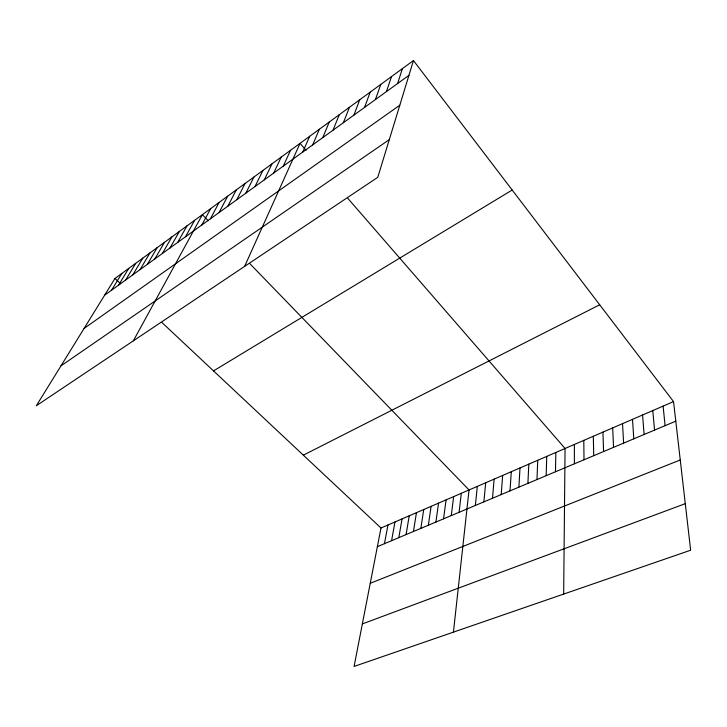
<?xml version="1.0" encoding="UTF-8"?>
<svg xmlns="http://www.w3.org/2000/svg" width="727" height="727" viewBox="0 0 727 727"><rect width="100%" height="100%" fill="white"/><g stroke="black" fill="none" stroke-linecap="round" stroke-linejoin="round"><path stroke-width="1.09" d="M563.661 594.077L565.061 448.477L347.833 198.362M555.473 471.768L555.855 452.458M546.177 475.676L546.74 456.392M536.98 479.547L537.735 460.282M527.893 483.373L528.82 464.135M518.896 487.154L520.005 467.943M510 490.889L511.281 471.714M501.203 494.587L502.657 475.44M492.506 498.249L494.115 479.129M483.891 501.875L485.672 482.773M475.376 505.456L477.312 486.39M453.43 632.145L469.042 489.962L249.952 263.774M459.073 512.308L461.309 493.306M451.276 515.588L453.648 496.614M443.552 518.833L446.069 499.885M435.909 522.05L438.554 503.129M428.339 525.23L431.12 506.346M420.842 528.384L423.75 509.527M413.427 531.51L416.453 512.68M406.075 534.599L409.228 515.807M398.787 537.662L402.067 518.896M391.58 540.688L394.979 521.959M384.438 543.696L387.954 524.994M673.538 401.613L380.993 528.002L354.085 666.441L690.65 550.221L673.538 401.613L413.454 60.559L114.966 278.459L36.35 405.721L377.776 177.306L413.454 60.559M397.596 83.56L402.394 68.629M386.428 91.62L391.499 76.589M375.423 99.572L380.757 84.432M364.581 107.405L370.161 92.156M353.904 115.12L359.72 99.781M343.371 122.727L349.433 107.296M332.993 130.233L339.282 114.712M322.761 137.621L329.267 122.018M312.674 144.909L319.398 129.224M302.723 152.097L309.657 136.331M244.608 266.4L300.051 143.346L306.003 150.207M283.239 166.174L290.573 150.262M273.697 173.062L281.222 157.096M264.292 179.86L271.998 163.829M255.004 186.566L262.892 170.472M245.853 193.182L253.905 177.034M236.811 199.716L245.035 183.504M227.896 206.159L236.284 189.892M219.1 212.511L227.642 196.208M210.412 218.782L219.118 202.433M201.842 224.979L210.694 208.585M133.341 340.836L202.379 214.656L208.295 220.763M185.494 236.793L194.618 220.317M177.697 242.418L186.948 225.915M170 247.989L179.378 231.44M162.385 253.487L171.881 236.911M154.869 258.921L164.484 242.318M147.436 264.283L157.168 247.662M140.093 269.59L149.935 252.941M132.832 274.833L142.783 258.158M125.653 280.022L135.713 263.319M118.565 285.148L128.715 268.427M111.549 290.209L121.809 273.47M104.615 295.217L408.928 75.363M84.087 328.45L399.805 105.224M60.977 365.863L389.281 139.657M213.52 370.906L512.181 190.02M303.332 455.157L599.693 304.777M377.368 546.668L675.792 421.169M370.243 583.29L680.254 459.973M362.355 623.902L685.288 503.666M114.966 278.459L120.591 283.73M161.985 322.561L380.993 528.002M663.097 406.12L665.105 425.668M652.782 410.573L654.545 430.111M642.586 414.981L644.104 434.492M632.499 419.343L633.799 438.835M622.539 423.641L623.602 443.116M612.688 427.903L613.533 447.35M602.947 432.111L603.574 451.54M593.314 436.273L593.732 455.684M583.79 440.38L584.008 459.773M574.375 444.451L574.385 463.817"/></g></svg>
